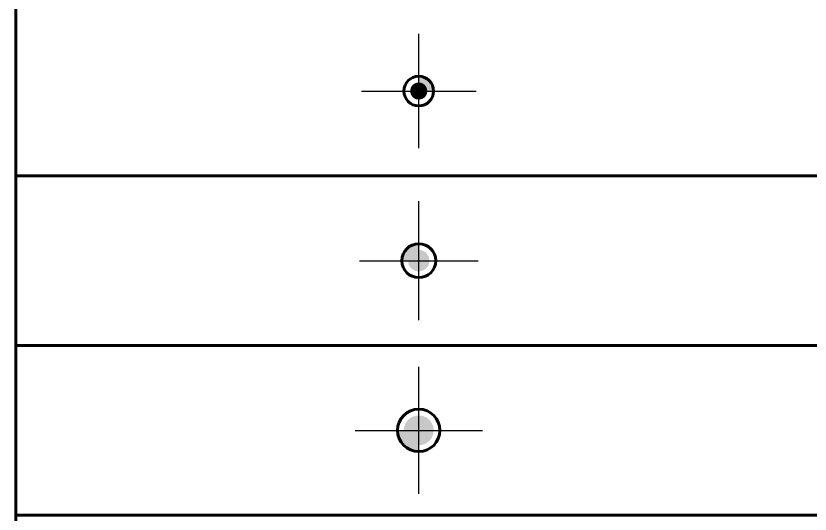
# Paper-space layout 'Layout1' of a CAD drawing. Extents: x -1 to 840, y -1 to 593.
# Drawn here: x 109.29 to 146.75, y 185.05 to 208.54 of the extents above; entities that cross this region are included whole.
import ezdxf

# ---------------------------------------------------------------- set-up
doc = ezdxf.new("R2010")
doc.units = 0
doc.header["$MEASUREMENT"] = 0
doc.layers.add('PDF _Геометрия', color=7, linetype='CONTINUOUS')
doc.layers.add('PDF _Сплошная заливка', color=7, linetype='CONTINUOUS')

psp = doc.layouts.get("Layout1")

# ---------------------------------------------------------------- hatches: boundary and pattern name
at = {"layer": 'PDF _Сплошная заливка', "transparency": 33554559}
for points in [[(128.293, 204.997), (128.293, 205.703), (128.476, 205.679), (128.646, 205.608), (128.793, 205.496), (128.905, 205.35), (128.975, 205.18), (129, 204.997)], [(128.293, 204.997), (128.293, 205.405), (128.449, 205.374), (128.582, 205.285), (128.67, 205.153), (128.701, 204.997)], [(128.293, 196.997), (127.486, 196.997), (127.514, 197.206), (127.594, 197.4), (127.723, 197.567), (127.89, 197.696), (128.085, 197.776), (128.293, 197.804)], [(128.293, 196.997), (127.784, 196.997), (127.822, 197.192), (127.933, 197.357), (128.098, 197.468), (128.293, 197.507)], [(128.293, 188.997), (128.293, 187.988), (128.032, 188.023), (127.789, 188.123), (127.58, 188.284), (127.42, 188.493), (127.319, 188.736), (127.285, 188.997)], [(128.293, 188.997), (128.293, 188.291), (128.111, 188.315), (127.94, 188.385), (127.794, 188.498), (127.682, 188.644), (127.611, 188.814), (127.587, 188.997)]]:
    psp.add_hatch(color=256, dxfattribs=at).paths.add_polyline_path(points)
at = {"layer": 'PDF _Сплошная заливка', "true_color": 0xffffff, "transparency": 33554559}
for points in [[(127.885, 204.997), (127.917, 205.153), (128.005, 205.285), (128.137, 205.374), (128.293, 205.405), (128.293, 204.997)], [(128.293, 204.589), (128.137, 204.62), (128.005, 204.708), (127.917, 204.841), (127.885, 204.997), (128.293, 204.997)], [(128.701, 204.997), (128.67, 204.841), (128.582, 204.708), (128.449, 204.62), (128.293, 204.589), (128.293, 204.997)], [(128.293, 197.507), (128.488, 197.468), (128.654, 197.357), (128.764, 197.192), (128.803, 196.997), (128.293, 196.997)], [(128.293, 196.487), (128.098, 196.526), (127.933, 196.636), (127.822, 196.802), (127.784, 196.997), (128.293, 196.997)], [(128.803, 196.997), (128.764, 196.802), (128.654, 196.636), (128.488, 196.526), (128.293, 196.487), (128.293, 196.997)], [(127.587, 188.997), (127.611, 189.18), (127.682, 189.35), (127.794, 189.496), (127.94, 189.608), (128.111, 189.679), (128.293, 189.703), (128.293, 188.997)], [(128.293, 189.703), (128.476, 189.679), (128.646, 189.608), (128.793, 189.496), (128.905, 189.35), (128.975, 189.18), (129, 188.997), (128.293, 188.997)], [(129, 188.997), (128.975, 188.814), (128.905, 188.644), (128.793, 188.498), (128.646, 188.385), (128.476, 188.315), (128.293, 188.291), (128.293, 188.997)]]:
    psp.add_hatch(color=7, dxfattribs=at).paths.add_polyline_path(points)

# ---------------------------------------------------------------- linework, layer by layer
at = {"layer": 'PDF _Геометрия', "lineweight": 60}
psp.add_lwpolyline([(284.916, 216.997), (109.29, 216.997), (109.29, 208.997), (284.916, 208.997), (109.29, 208.997), (109.29, 200.997), (284.916, 200.997), (109.29, 200.997), (109.29, 192.997), (284.916, 192.997), (109.29, 192.997), (109.29, 184.997), (284.916, 184.997), (109.29, 184.997), (109.29, 176.997), (284.916, 176.997), (109.29, 176.997), (109.29, 168.997), (284.916, 168.997)], dxfattribs=at)
at = {"layer": 'PDF _Геометрия', "lineweight": 30}
for points in [[(128.293, 202.297), (128.293, 207.697)], [(128.293, 202.597), (128.293, 207.397)], [(125.593, 204.997), (130.994, 204.997)], [(125.893, 204.997), (130.694, 204.997)], [(128.293, 194.197), (128.293, 199.797)], [(128.293, 194.497), (128.293, 199.497)], [(125.493, 196.997), (131.094, 196.997)], [(125.793, 196.997), (130.794, 196.997)], [(128.293, 185.997), (128.293, 191.997)], [(128.293, 186.297), (128.293, 191.697)], [(125.293, 188.997), (131.294, 188.997)], [(125.593, 188.997), (130.994, 188.997)]]:
    psp.add_lwpolyline(points, dxfattribs=at)
at = {"layer": 'PDF _Геометрия', "lineweight": 60}
for centre, radius in [((128.293, 204.997), 0.7), ((128.293, 196.997), 0.8), ((128.293, 188.997), 1)]:
    psp.add_circle(centre, radius, dxfattribs=at)

doc.saveas('drawing.dxf')
